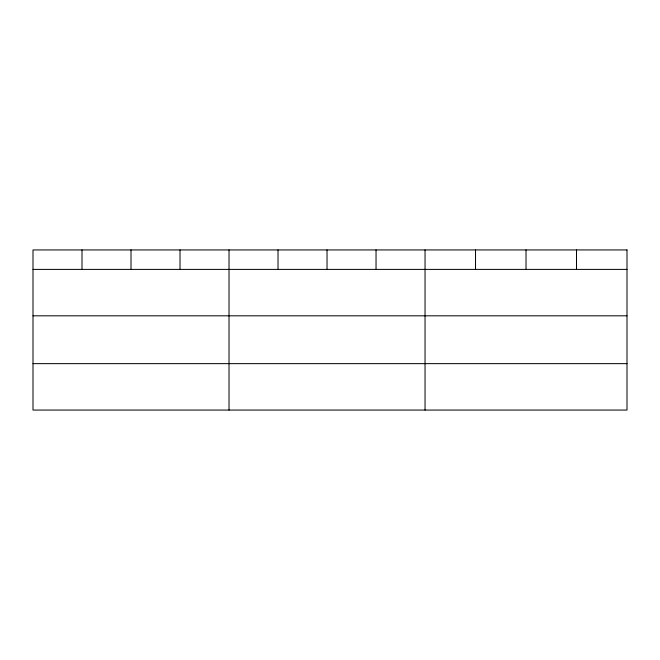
<?xml version="1.0" encoding="UTF-8"?>
<svg xmlns="http://www.w3.org/2000/svg" width="660" height="660" viewBox="0 0 660 660"><rect width="100%" height="100%" fill="white"/><g stroke="black" fill="none" stroke-linecap="round" stroke-linejoin="round"><path stroke-width="0.99" d="M33 269.396L627 269.396M33 315.818L627 315.818M33 363.643L627 363.643M576.51 249.934L576.51 269.396M526.02 249.934L526.02 269.396M475.53 249.934L475.53 269.396M425.04 249.934L425.04 410.066M376.035 249.934L376.035 269.396M327.03 249.934L327.03 269.396M278.025 249.934L278.025 269.396M229.02 249.934L229.02 410.066M180.015 249.934L180.015 269.396M131.01 249.934L131.01 269.396M82.005 249.934L82.005 269.396M627 249.934L33 249.934L33 410.066L627 410.066L627 249.934"/></g></svg>
